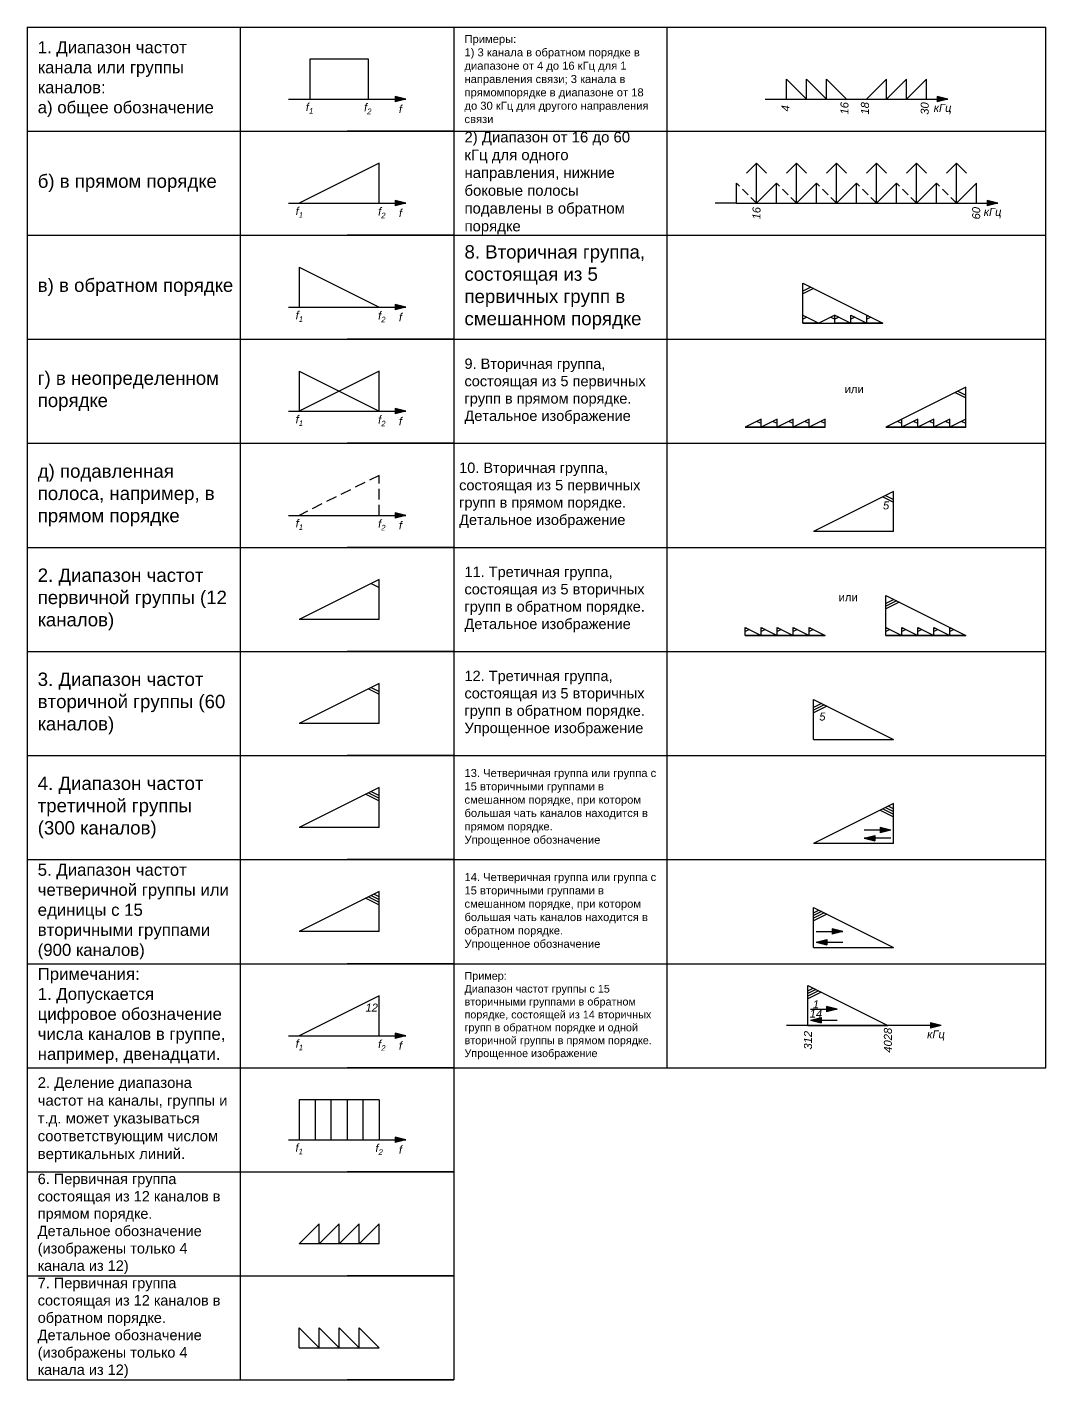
# Model space of a CAD drawing. Header units: millimetres. Extents: x 0 to 471, y -156 to 98.
# Drawn here: x 280 to 471, y -156 to 97.5 of the extents above; entities that cross this region are included whole.
import ezdxf

# ---------------------------------------------------------------- set-up
doc = ezdxf.new("R2010")
doc.units = ezdxf.units.MM
doc.linetypes.add('JIS_02_2.0', pattern=[3, 2, -1])
doc.layers.add('Рамка', color=7, linetype='Continuous')
doc.layers.add('УГО', color=7, linetype='Continuous', lineweight=30)
doc.styles.get("Standard").update_dxf_attribs({"font": 'arial.ttf'})

msp = doc.modelspace()

# ---------------------------------------------------------------- hatches: boundary and pattern name
at = {"layer": 'УГО'}
h = msp.add_hatch(color=256, dxfattribs=at)
h.dxf.hatch_style = 1
h.paths.add_polyline_path([(349, 84.5), (349, 84), (351, 84)])
h.paths.add_polyline_path([(351, 84), (349, 84), (349, 83.5)])
h = msp.add_hatch(color=256, dxfattribs=at)
h.dxf.hatch_style = 1
h.paths.add_polyline_path([(450.62, 84.5), (450.62, 84), (452.62, 84)])
h.paths.add_polyline_path([(452.62, 84), (450.62, 84), (450.62, 83.5)])
h = msp.add_hatch(color=256, dxfattribs=at)
h.dxf.hatch_style = 1
h.paths.add_polyline_path([(349, 65), (349, 64.5), (351, 64.5)])
h.paths.add_polyline_path([(351, 64.5), (349, 64.5), (349, 64)])
h = msp.add_hatch(color=256, dxfattribs=at)
h.dxf.hatch_style = 1
h.paths.add_polyline_path([(460, 65), (460, 64.5), (462, 64.5)])
h.paths.add_polyline_path([(462, 64.5), (460, 64.5), (460, 64)])
h = msp.add_hatch(color=256, dxfattribs=at)
h.dxf.hatch_style = 1
h.paths.add_polyline_path([(349, 45.5), (349, 45), (351, 45)])
h.paths.add_polyline_path([(351, 45), (349, 45), (349, 44.5)])
h = msp.add_hatch(color=256, dxfattribs=at)
h.dxf.hatch_style = 1
h.paths.add_polyline_path([(349, 26), (349, 25.5), (351, 25.5)])
h.paths.add_polyline_path([(351, 25.5), (349, 25.5), (349, 25)])
h = msp.add_hatch(color=256, dxfattribs=at)
h.dxf.hatch_style = 1
h.paths.add_polyline_path([(349, 6.5), (349, 6), (351, 6)])
h.paths.add_polyline_path([(351, 6), (349, 6), (349, 5.5)])
h = msp.add_hatch(color=256, dxfattribs=at)
h.dxf.hatch_style = 1
h.paths.add_polyline_path([(439.92, -52.5), (439.92, -53), (441.92, -53)])
h.paths.add_polyline_path([(441.92, -53), (439.92, -53), (439.92, -53.5)])
h = msp.add_hatch(color=256, dxfattribs=at)
h.dxf.hatch_style = 1
h.paths.add_polyline_path([(438.92, -54), (438.92, -54.5), (436.92, -54.5)])
h.paths.add_polyline_path([(436.92, -54.5), (438.92, -54.5), (438.92, -55)])
h = msp.add_hatch(color=256, dxfattribs=at)
h.dxf.hatch_style = 1
h.paths.add_polyline_path([(429.92, -73.5), (429.92, -74), (427.92, -74)])
h.paths.add_polyline_path([(427.92, -74), (429.92, -74), (429.92, -74.5)])
h = msp.add_hatch(color=256, dxfattribs=at)
h.dxf.hatch_style = 1
h.paths.add_polyline_path([(430.92, -71.46), (430.92, -71.96), (432.92, -71.96)])
h.paths.add_polyline_path([(432.92, -71.96), (430.92, -71.96), (430.92, -72.46)])
h = msp.add_hatch(color=256, dxfattribs=at)
h.dxf.hatch_style = 1
h.paths.add_polyline_path([(429.88, -86.05), (429.88, -86.55), (431.88, -86.55)])
h.paths.add_polyline_path([(431.88, -86.55), (429.88, -86.55), (429.88, -87.05)])
h = msp.add_hatch(color=256, dxfattribs=at)
h.dxf.hatch_style = 1
h.paths.add_polyline_path([(428.88, -88.09), (428.88, -88.59), (426.88, -88.59)])
h.paths.add_polyline_path([(426.88, -88.59), (428.88, -88.59), (428.88, -89.09)])
h = msp.add_hatch(color=256, dxfattribs=at)
h.dxf.hatch_style = 1
h.paths.add_polyline_path([(349, -91), (349, -91.5), (351, -91.5)])
h.paths.add_polyline_path([(351, -91.5), (349, -91.5), (349, -92)])
h = msp.add_hatch(color=256, dxfattribs=at)
h.dxf.hatch_style = 1
h.paths.add_polyline_path([(449.38, -89.09), (449.38, -89.59), (451.38, -89.59)])
h.paths.add_polyline_path([(451.38, -89.59), (449.38, -89.59), (449.38, -90.09)])
h = msp.add_hatch(color=256, dxfattribs=at)
h.dxf.hatch_style = 1
h.paths.add_polyline_path([(349, -110.5), (349, -111), (351, -111)])
h.paths.add_polyline_path([(351, -111), (349, -111), (349, -111.5)])

# ---------------------------------------------------------------- linework, layer by layer
at = {"layer": 'Рамка'}
for p, q in [((280, 97.5), (280, 78)), ((280, 97.5), (360, 97.5)), ((320, 78), (320, 97.5)), ((360, 97.5), (360, 78)), ((360, 97.5), (360, 78)), ((360, 97.5), (360, 78)), ((360, 97.5), (471, 97.5)), ((400, 78), (400, 97.5)), ((471, -97.5), (471, 97.5)), ((280, 78), (280, 58.5)), ((280, 78), (360, 78)), ((280, 78), (360, 78)), ((320, 58.5), (320, 78)), ((320, 78), (340, 78)), ((360, 78), (340, 78)), ((360, 78), (360, 58.5)), ((360, 78), (360, 58.5)), ((360, 78), (360, 58.5)), ((360, 78), (440, 78)), ((360, 78), (471, 78)), ((400, 58.5), (400, 78)), ((280, 58.5), (280, 39)), ((280, 58.5), (360, 58.5)), ((280, 58.5), (360, 58.5)), ((320, 39), (320, 58.5)), ((320, 58.5), (340, 58.5)), ((360, 58.5), (340, 58.5)), ((360, 58.5), (360, 39)), ((360, 58.5), (360, 39)), ((360, 58.5), (360, 39)), ((360, 58.5), (440, 58.5)), ((360, 58.5), (471, 58.5)), ((400, 39), (400, 58.5)), ((280, 39), (280, 19.5)), ((280, 39), (360, 39)), ((280, 39), (360, 39)), ((320, 19.5), (320, 39)), ((320, 39), (340, 39)), ((360, 39), (340, 39)), ((360, 39), (360, 19.5)), ((360, 39), (360, 19.5)), ((360, 39), (360, 19.5)), ((360, 39), (440, 39)), ((360, 39), (471, 39)), ((400, 19.5), (400, 39)), ((280, 19.5), (280, 0)), ((280, 19.5), (360, 19.5)), ((280, 19.5), (360, 19.5)), ((320, 0), (320, 19.5)), ((320, 19.5), (340, 19.5)), ((360, 19.5), (340, 19.5)), ((360, 19.5), (360, 0)), ((360, 19.5), (360, 0)), ((360, 19.5), (360, 0)), ((360, 19.5), (471, 19.5)), ((400, 0), (400, 19.5)), ((280, 0), (280, -19.5)), ((280, 0), (360, 0)), ((280, 0), (360, 0)), ((320, -19.5), (320, 0)), ((320, 0), (340, 0)), ((360, 0), (340, 0)), ((360, 0), (360, -19.5)), ((360, 0), (360, -19.5)), ((360, 0), (360, -19.5)), ((360, 0), (471, 0)), ((400, -19.5), (400, 0)), ((280, -19.5), (280, -39)), ((280, -19.5), (360, -19.5)), ((280, -19.5), (360, -19.5)), ((320, -39), (320, -19.5)), ((320, -19.5), (340, -19.5)), ((360, -19.5), (340, -19.5)), ((360, -19.5), (360, -39)), ((360, -19.5), (360, -39)), ((360, -19.5), (360, -39)), ((360, -19.5), (471, -19.5)), ((400, -39), (400, -19.5)), ((280, -39), (280, -58.5)), ((280, -39), (360, -39)), ((280, -39), (360, -39)), ((320, -58.5), (320, -39)), ((320, -39), (340, -39)), ((360, -39), (340, -39)), ((360, -39), (360, -58.5)), ((360, -39), (360, -58.5)), ((360, -39), (360, -58.5)), ((360, -39), (471, -39)), ((400, -58.5), (400, -39)), ((400, -39), (420, -39)), ((280, -58.5), (280, -78)), ((280, -58.5), (360, -58.5)), ((280, -58.5), (360, -58.5)), ((320, -78), (320, -58.5)), ((320, -58.5), (340, -58.5)), ((360, -58.5), (340, -58.5)), ((360, -58.5), (360, -78)), ((360, -58.5), (360, -78)), ((360, -58.5), (360, -78)), ((360, -58.5), (471, -58.5)), ((400, -78), (400, -58.5)), ((280, -78), (280, -97.5)), ((280, -78), (360, -78)), ((280, -78), (360, -78)), ((320, -97.5), (320, -78)), ((320, -78), (340, -78)), ((360, -78), (340, -78)), ((360, -78), (360, -97.5)), ((360, -78), (360, -97.5)), ((360, -78), (360, -97.5)), ((360, -78), (440, -78)), ((360, -78), (471, -78)), ((400, -97.5), (400, -78)), ((400, -78), (420, -78)), ((280, -97.5), (280, -117)), ((280, -97.5), (360, -97.5)), ((280, -97.5), (360, -97.5)), ((320, -117), (320, -97.5)), ((320, -97.5), (340, -97.5)), ((360, -97.5), (340, -97.5)), ((360, -97.5), (360, -117)), ((360, -97.5), (360, -117)), ((360, -97.5), (440, -97.5)), ((360, -97.5), (471, -97.5)), ((400, -97.5), (420, -97.5)), ((280, -117), (280, -136.5)), ((280, -117), (360, -117)), ((280, -117), (360, -117)), ((320, -136.5), (320, -117)), ((320, -117), (340, -117)), ((360, -117), (340, -117)), ((360, -117), (360, -136.5)), ((360, -117), (360, -136.5)), ((280, -136.5), (280, -156)), ((280, -136.5), (360, -136.5)), ((280, -136.5), (360, -136.5)), ((320, -156), (320, -136.5)), ((320, -136.5), (340, -136.5)), ((360, -136.5), (340, -136.5)), ((360, -136.5), (360, -156)), ((360, -136.5), (360, -156)), ((280, -156), (360, -156)), ((280, -156), (360, -156)), ((320, -156), (340, -156)), ((360, -156), (340, -156))]:
    msp.add_line(p, q, dxfattribs=at)
at = {"layer": 'УГО'}
for p, q in [((344, 91.5), (333, 91.5)), ((333, 91.5), (333, 84)), ((344, 84), (344, 91.5)), ((422.38, 84), (422.38, 87.75)), ((426.12, 84), (422.38, 87.75)), ((426.12, 84), (426.12, 87.75)), ((429.88, 84), (426.12, 87.75)), ((429.88, 84), (429.88, 87.75)), ((433.62, 84), (429.88, 87.75)), ((437.38, 84), (441.12, 87.75)), ((441.12, 84), (441.12, 87.75)), ((441.12, 84), (444.88, 87.75)), ((444.88, 84), (444.88, 87.75)), ((444.88, 84), (448.62, 87.75)), ((448.62, 84), (448.62, 87.75)), ((329, 84), (351, 84)), ((349, 84.5), (349, 83.5)), ((351, 84), (349, 84.5)), ((351, 84), (349, 83.5)), ((418.38, 84), (452.62, 84)), ((450.62, 84.5), (450.62, 83.5)), ((452.62, 84), (450.62, 84.5)), ((452.62, 84), (450.62, 83.5)), ((346, 72), (331, 64.5)), ((346, 64.5), (346, 72)), ((414.88, 70.12), (416.75, 72)), ((416.75, 64.5), (416.75, 72)), ((418.62, 70.12), (416.75, 72)), ((422.38, 70.12), (424.25, 72)), ((424.25, 64.5), (424.25, 72)), ((426.12, 70.12), (424.25, 72)), ((429.88, 70.12), (431.75, 72)), ((431.75, 64.5), (431.75, 72)), ((433.62, 70.12), (431.75, 72)), ((437.38, 70.12), (439.25, 72)), ((439.25, 64.5), (439.25, 72)), ((441.12, 70.12), (439.25, 72)), ((444.88, 70.12), (446.75, 72)), ((446.75, 64.5), (446.75, 72)), ((448.62, 70.12), (446.75, 72)), ((452.38, 70.12), (454.25, 72)), ((454.25, 64.5), (454.25, 72)), ((456.12, 70.12), (454.25, 72)), ((413, 64.5), (413, 68.25)), ((416.75, 64.5), (420.5, 68.25)), ((420.5, 64.5), (420.5, 68.25)), ((424.25, 64.5), (428, 68.25)), ((428, 64.5), (428, 68.25)), ((431.75, 64.5), (435.5, 68.25)), ((435.5, 64.5), (435.5, 68.25)), ((439.25, 64.5), (443, 68.25)), ((443, 64.5), (443, 68.25)), ((446.75, 64.5), (450.5, 68.25)), ((450.5, 64.5), (450.5, 68.25)), ((454.25, 64.5), (458, 68.25)), ((458, 64.5), (458, 68.25)), ((329, 64.5), (351, 64.5)), ((349, 65), (349, 64)), ((351, 64.5), (349, 65)), ((351, 64.5), (349, 64)), ((413, 64.5), (409, 64.5)), ((413, 64.5), (416.75, 64.5)), ((416.75, 64.5), (420.5, 64.5)), ((420.5, 64.5), (424.25, 64.5)), ((424.25, 64.5), (428, 64.5)), ((428, 64.5), (431.75, 64.5)), ((431.75, 64.5), (435.5, 64.5)), ((435.5, 64.5), (439.25, 64.5)), ((439.25, 64.5), (443, 64.5)), ((443, 64.5), (446.75, 64.5)), ((446.75, 64.5), (450.5, 64.5)), ((450.5, 64.5), (454.25, 64.5)), ((454.25, 64.5), (458, 64.5)), ((458, 64.5), (462, 64.5)), ((460, 65), (460, 64)), ((462, 64.5), (460, 65)), ((462, 64.5), (460, 64)), ((331, 52.5), (331, 45)), ((331, 52.5), (346, 45)), ((425.42, 42), (425.42, 49.5)), ((425.42, 49.5), (440.42, 42)), ((426.92, 48.75), (425.42, 48)), ((427.42, 48.5), (425.42, 47.5)), ((329, 45), (351, 45)), ((349, 45.5), (349, 44.5)), ((351, 45), (349, 45.5)), ((351, 45), (349, 44.5)), ((425.42, 42), (425.42, 43.5)), ((425.42, 43.5), (428.42, 42)), ((426.17, 43.12), (425.42, 42.75)), ((431.42, 43.5), (428.42, 42)), ((430.67, 43.12), (431.42, 42.75)), ((431.42, 42), (431.42, 43.5)), ((431.42, 43.5), (434.42, 42)), ((431.42, 42), (431.42, 43.5)), ((432.17, 43.12), (431.42, 42.75)), ((434.42, 42), (434.42, 43.5)), ((434.42, 43.5), (437.42, 42)), ((435.17, 43.12), (434.42, 42.75)), ((437.42, 42), (437.42, 43.5)), ((437.42, 43.5), (440.42, 42)), ((437.67, 43.38), (437.42, 43.25)), ((438.17, 43.12), (437.42, 42.75)), ((425.42, 42), (440.42, 42)), ((428.42, 42), (425.42, 42)), ((428.42, 42), (431.42, 42)), ((434.42, 42), (431.42, 42)), ((437.42, 42), (434.42, 42)), ((440.42, 42), (437.42, 42)), ((346, 33), (331, 25.5)), ((331, 33), (331, 25.5)), ((331, 33), (346, 25.5)), ((346, 25.5), (346, 33)), ((456, 30), (441, 22.5)), ((454, 29), (456, 28)), ((454.5, 29.25), (456, 28.5)), ((456, 22.5), (456, 30)), ((329, 25.5), (351, 25.5)), ((349, 26), (349, 25)), ((351, 25.5), (349, 26)), ((351, 25.5), (349, 25)), ((417.62, 24), (414.62, 22.5)), ((416.88, 23.62), (417.62, 23.25)), ((417.38, 23.88), (417.62, 23.75)), ((417.62, 22.5), (417.62, 24)), ((420.62, 24), (417.62, 22.5)), ((419.88, 23.62), (420.62, 23.25)), ((423.62, 24), (420.62, 22.5)), ((420.62, 22.5), (420.62, 24)), ((422.88, 23.62), (423.62, 23.25)), ((426.62, 24), (423.62, 22.5)), ((423.62, 22.5), (423.62, 24)), ((425.88, 23.62), (426.62, 23.25)), ((429.62, 24), (426.62, 22.5)), ((426.62, 22.5), (426.62, 24)), ((428.88, 23.62), (429.62, 23.25)), ((429.62, 22.5), (429.62, 24)), ((444, 24), (441, 22.5)), ((443.25, 23.62), (444, 23.25)), ((443.75, 23.88), (444, 23.75)), ((444, 22.5), (444, 24)), ((447, 24), (444, 22.5)), ((446.25, 23.62), (447, 23.25)), ((450, 24), (447, 22.5)), ((447, 22.5), (447, 24)), ((449.25, 23.62), (450, 23.25)), ((453, 24), (450, 22.5)), ((450, 22.5), (450, 24)), ((452.25, 23.62), (453, 23.25)), ((456, 24), (453, 22.5)), ((453, 22.5), (453, 24)), ((455.25, 23.62), (456, 23.25)), ((456, 22.5), (456, 24)), ((429.62, 22.5), (414.62, 22.5)), ((414.62, 22.5), (417.62, 22.5)), ((417.62, 22.5), (420.62, 22.5)), ((420.62, 22.5), (423.62, 22.5)), ((423.62, 22.5), (426.62, 22.5)), ((426.62, 22.5), (429.62, 22.5)), ((456, 22.5), (441, 22.5)), ((441, 22.5), (444, 22.5)), ((444, 22.5), (447, 22.5)), ((447, 22.5), (450, 22.5)), ((450, 22.5), (453, 22.5)), ((453, 22.5), (456, 22.5)), ((442.42, 10.5), (427.42, 3)), ((442.42, 3), (442.42, 10.5)), ((440.42, 9.5), (442.42, 8.5)), ((440.92, 9.75), (442.42, 9)), ((329, 6), (351, 6)), ((349, 6.5), (349, 5.5)), ((351, 6), (349, 6.5)), ((351, 6), (349, 5.5)), ((442.42, 3), (427.42, 3)), ((346, -6), (331, -13.5)), ((344.5, -6.75), (346, -7.5)), ((346, -13.5), (346, -6)), ((441, -16.5), (441, -9)), ((441, -9), (456, -16.5)), ((442.5, -9.75), (441, -10.5)), ((443, -10), (441, -11)), ((443.5, -10.25), (441, -11.5)), ((346, -13.5), (331, -13.5)), ((414.62, -16.5), (414.62, -15)), ((414.62, -15), (417.62, -16.5)), ((414.88, -15.12), (414.62, -15.25)), ((417.62, -16.5), (417.62, -15)), ((417.62, -15), (420.62, -16.5)), ((417.88, -15.12), (417.62, -15.25)), ((420.62, -16.5), (420.62, -15)), ((420.62, -15), (423.62, -16.5)), ((420.88, -15.12), (420.62, -15.25)), ((423.62, -16.5), (423.62, -15)), ((423.62, -15), (426.62, -16.5)), ((423.88, -15.12), (423.62, -15.25)), ((426.62, -16.5), (426.62, -15)), ((426.62, -15), (429.62, -16.5)), ((426.88, -15.12), (426.62, -15.25)), ((441, -16.5), (441, -15)), ((441, -15), (444, -16.5)), ((441.25, -15.12), (441, -15.25)), ((444, -16.5), (444, -15)), ((444, -15), (447, -16.5)), ((444.25, -15.12), (444, -15.25)), ((447, -16.5), (447, -15)), ((447, -15), (450, -16.5)), ((447.25, -15.12), (447, -15.25)), ((450, -16.5), (450, -15)), ((450, -15), (453, -16.5)), ((450.25, -15.12), (450, -15.25)), ((453, -16.5), (453, -15)), ((453, -15), (456, -16.5)), ((453.25, -15.12), (453, -15.25)), ((415.38, -15.38), (414.62, -15.75)), ((414.62, -16.5), (429.62, -16.5)), ((417.62, -16.5), (414.62, -16.5)), ((418.38, -15.38), (417.62, -15.75)), ((420.62, -16.5), (417.62, -16.5)), ((421.38, -15.38), (420.62, -15.75)), ((423.62, -16.5), (420.62, -16.5)), ((424.38, -15.38), (423.62, -15.75)), ((426.62, -16.5), (423.62, -16.5)), ((427.38, -15.38), (426.62, -15.75)), ((429.62, -16.5), (426.62, -16.5)), ((441.75, -15.38), (441, -15.75)), ((441, -16.5), (456, -16.5)), ((444, -16.5), (441, -16.5)), ((444.75, -15.38), (444, -15.75)), ((447, -16.5), (444, -16.5)), ((447.75, -15.38), (447, -15.75)), ((450, -16.5), (447, -16.5)), ((450.75, -15.38), (450, -15.75)), ((453, -16.5), (450, -16.5)), ((453.75, -15.38), (453, -15.75)), ((456, -16.5), (453, -16.5)), ((346, -25.5), (331, -33)), ((344, -26.5), (346, -27.5)), ((344.5, -26.25), (346, -27)), ((346, -33), (346, -25.5)), ((427.42, -36), (427.42, -28.5)), ((427.42, -28.5), (442.42, -36)), ((428.92, -29.25), (427.42, -30)), ((429.42, -29.5), (427.42, -30.5)), ((429.92, -29.75), (427.42, -31)), ((346, -33), (331, -33)), ((427.42, -36), (442.42, -36)), ((346, -45), (331, -52.5)), ((346, -52.5), (346, -45)), ((343.5, -46.25), (346, -47.5)), ((344, -46), (346, -47)), ((344.5, -45.75), (346, -46.5)), ((442.42, -48), (427.42, -55.5)), ((442.42, -55.5), (442.42, -48)), ((439.92, -49.25), (442.42, -50.5)), ((440.42, -49), (442.42, -50)), ((440.92, -48.75), (442.42, -49.5)), ((442.42, -49), (441.42, -48.5)), ((346, -52.5), (331, -52.5)), ((441.92, -53), (436.92, -53)), ((439.92, -52.5), (439.92, -53.5)), ((441.92, -53), (439.92, -52.5)), ((441.92, -53), (439.92, -53.5)), ((442.42, -55.5), (427.42, -55.5)), ((436.92, -54.5), (438.92, -54)), ((441.92, -54.5), (436.92, -54.5)), ((436.92, -54.5), (438.92, -55)), ((438.92, -54), (438.92, -55)), ((346, -64.5), (331, -72)), ((343.5, -65.75), (346, -67)), ((344, -65.5), (346, -66.5)), ((344.5, -65.25), (346, -66)), ((346, -65.5), (345, -65)), ((346, -72), (346, -64.5)), ((427.42, -75), (427.42, -67.5)), ((427.42, -67.5), (442.42, -75)), ((427.42, -68.5), (428.42, -68)), ((428.92, -68.25), (427.42, -69)), ((429.42, -68.5), (427.42, -69.5)), ((429.92, -68.75), (427.42, -70)), ((346, -72), (331, -72)), ((427.92, -71.96), (432.92, -71.96)), ((427.92, -74), (429.92, -73.5)), ((429.92, -73.5), (429.92, -74.5)), ((430.92, -71.46), (430.92, -72.46)), ((432.92, -71.96), (430.92, -71.46)), ((432.92, -71.96), (430.92, -72.46)), ((427.42, -75), (442.42, -75)), ((427.92, -74), (432.92, -74)), ((427.92, -74), (429.92, -74.5)), ((426.38, -89.59), (426.38, -82.09)), ((426.38, -82.09), (441.38, -89.59)), ((426.38, -83.09), (427.38, -82.59)), ((427.88, -82.84), (426.38, -83.59)), ((428.38, -83.09), (426.38, -84.09)), ((428.88, -83.34), (426.38, -84.59)), ((346, -84), (331, -91.5)), ((346, -91.5), (346, -84)), ((429.88, -86.05), (429.88, -87.05)), ((431.88, -86.55), (429.88, -86.05)), ((426.88, -86.55), (431.88, -86.55)), ((426.88, -88.59), (428.88, -88.09)), ((426.88, -88.59), (431.88, -88.59)), ((426.88, -88.59), (428.88, -89.09)), ((428.88, -88.09), (428.88, -89.09)), ((431.88, -86.55), (429.88, -87.05)), ((349, -91), (349, -92)), ((351, -91.5), (349, -91)), ((451.38, -89.59), (422.38, -89.59)), ((426.38, -89.59), (441.38, -89.59)), ((449.38, -89.09), (449.38, -90.09)), ((451.38, -89.59), (449.38, -89.09)), ((451.38, -89.59), (449.38, -90.09)), ((329, -91.5), (351, -91.5)), ((351, -91.5), (349, -92)), ((346, -103.5), (331, -103.5)), ((331, -103.5), (331, -111)), ((334, -103.5), (334, -111)), ((337, -111), (337, -103.5)), ((340, -103.5), (340, -111)), ((343, -111), (343, -103.5)), ((346, -103.5), (346, -111)), ((329, -111), (351, -111)), ((349, -110.5), (349, -111.5)), ((351, -111), (349, -110.5)), ((351, -111), (349, -111.5)), ((331, -130.5), (334.75, -126.75)), ((334.75, -130.5), (334.75, -126.75)), ((334.75, -130.5), (338.5, -126.75)), ((338.5, -130.5), (338.5, -126.75)), ((338.5, -130.5), (342.25, -126.75)), ((342.25, -130.5), (342.25, -126.75)), ((342.25, -130.5), (346, -126.75)), ((346, -130.5), (346, -126.75)), ((346, -130.5), (331, -130.5)), ((331, -150), (331, -146.25)), ((334.75, -150), (331, -146.25)), ((334.75, -150), (334.75, -146.25)), ((338.5, -150), (334.75, -146.25)), ((338.5, -150), (338.5, -146.25)), ((342.25, -150), (338.5, -146.25)), ((342.25, -150), (342.25, -146.25)), ((346, -150), (342.25, -146.25)), ((331, -150), (346, -150))]:
    msp.add_line(p, q, dxfattribs=at)
at = {"layer": 'УГО', "linetype": 'JIS_02_2.0', "ltscale": 0.75}
for p, q in [((416.75, 64.5), (413, 68.25)), ((424.25, 64.5), (420.5, 68.25)), ((431.75, 64.5), (428, 68.25)), ((439.25, 64.5), (435.5, 68.25)), ((446.75, 64.5), (443, 68.25)), ((454.25, 64.5), (450.5, 68.25))]:
    msp.add_line(p, q, dxfattribs=at)
at = {"layer": 'УГО', "linetype": 'JIS_02_2.0'}
for p, q in [((346, 13.5), (331, 6)), ((346, 6), (346, 13.5))]:
    msp.add_line(p, q, dxfattribs=at)

# ---------------------------------------------------------------- texts
at = {"layer": 'Рамка'}
for s, width, insert, char_height, attachment_point in [('1. Диапазон частот канала или группы каналов:\\Pа) общее обозначение', 36, (282, 87.75), 2.25, 4), ('Примеры:\\P1) 3 канала в обратном порядке в диапазоне от 4 до 16 кГц для 1 направления связи; 3 канала в прямомпорядке в диапазоне от 18 до 30 кГц для другого направления связи', 36, (362, 87.75), 1.5, 4), ('2) Диапазон от 16 до 60 кГц для одного направления, нижние боковые полосы подавлены в обратном порядке', 36, (362, 68.25), 2, 4), ('б) в прямом порядке', 36, (282, 68.25), 2.5, 4), ('8. Вторичная группа, состоящая из 5 первичных групп в  смешанном порядке', 36, (362, 48.75), 2.5, 4), ('в) в обратном порядке', 36, (282, 48.75), 2.5, 4), ('г) в неопределенном порядке', 36, (282, 29.25), 2.5, 4), ('9. Вторичная группа, состоящая из 5 первичных групп в прямом порядке.\\PДетальное изображение', 36, (362, 29.25), 1.95, 4), ('или', 7, (435.06, 29.65), 1.5, 5), ('д) подавленная полоса, например, в прямом порядке', 36, (282, 9.75), 2.5, 4), ('10. Вторичная группа, состоящая из 5 первичных групп в прямом порядке.\\PДетальное изображение', 38, (361, 9.75), 1.95, 4), ('2. Диапазон частот первичной группы (12 каналов)', 36, (282, -9.75), 2.5, 4), ('11. Третичная группа, состоящая из 5 вторичных групп в обратном порядке.\\PДетальное изображение ', 36, (362, -9.75), 1.95, 4), ('или', 7, (433.93, -9.36), 1.5, 5), ('3. Диапазон частот вторичной группы (60 каналов)', 36, (282, -29.25), 2.5, 4), ('12. Третичная группа, состоящая из 5 вторичных групп в обратном порядке. \\PУпрощенное изображение', 36, (362, -29.25), 1.95, 4), ('4. Диапазон частот третичной группы (300 каналов) ', 36, (282, -48.75), 2.5, 4), ('13. Четверичная группа или группа с 15 вторичными группами в смешанном порядке, при котором большая чать каналов находится в прямом порядке.\\PУпрощенное обозначение', 36, (362, -48.75), 1.5, 4), ('5. Диапазон частот четверичной группы или единицы с 15 вторичными группами (900 каналов)', 36, (282, -68.25), 2.25, 4), ('14. Четверичная группа или группа с 15 вторичными группами в смешанном порядке, при котором большая чать каналов находится в обратном порядке.\\PУпрощенное обозначение', 36, (362, -68.25), 1.5, 4), ('Примечания:\\P1. Допускается цифровое обозначение числа каналов в группе, например, двенадцати.', 36, (282, -87.75), 2.25, 4), ('Пример:\\PДиапазон частот группы с 15 вторичными группами в обратном порядке, состоящей из 14 вторичных групп в обратном порядке и одной вторичной группы в прямом порядке.\\PУпрощенное изображение ', 36, (362, -87.75), 1.45, 4), ('2. Деление диапазона частот на каналы, группы и т.д. может указываться соответствующим числом вертикальных линий.', 36, (282, -107.25), 2, 4), ('6. Первичная группа состоящая из 12 каналов в прямом порядке.\\PДетальное обозначение (изображены только 4 канала из 12)', 36, (282, -126.75), 1.95, 4), ('7. Первичная группа состоящая из 12 каналов в обратном порядке.\\PДетальное обозначение (изображены только 4 канала из 12)', 36, (282, -146.25), 1.95, 4)]:
    msp.add_mtext_dynamic_manual_height_columns(s, width=width, gutter_width=12.5, heights=[0], dxfattribs=dict(at, insert=insert, char_height=char_height, attachment_point=attachment_point))
at = {"layer": 'УГО', "char_height": 1.5, "attachment_point": 5}
for s, insert in [('\\A1;{\\fArial|b0|i1|c204|p34;f\\H0.7x;\\S^ 1;}', (332.96, 82.26)), ('\\A1;{\\fArial|b0|i1|c204|p34;f\\H0.7x;\\S^ 2;}', (343.87, 82.18)), ('{\\fArial|b0|i1|c204|p34;f}', (350, 82.14)), ('{\\fArial|b0|i1|c204|p34;кГц}', (451.62, 82.14)), ('\\A1;{\\fArial|b0|i1|c204|p34;f\\H0.7x;\\S^ 1;}', (331.05, 62.76)), ('\\A1;{\\fArial|b0|i1|c204|p34;f\\H0.7x;\\S^ 2;}', (346.51, 62.68)), ('{\\fArial|b0|i1|c204|p34;f}', (350, 62.64)), ('{\\fArial|b0|i1|c204|p34;кГц}', (461, 62.64)), ('\\A1;{\\fArial|b0|i1|c204|p34;f\\H0.7x;\\S^ 1;}', (331.05, 43.26)), ('\\A1;{\\fArial|b0|i1|c204|p34;f\\H0.7x;\\S^ 2;}', (346.51, 43.18)), ('{\\fArial|b0|i1|c204|p34;f}', (350, 43.14)), ('\\A1;{\\fArial|b0|i1|c204|p34;f\\H0.7x;\\S^ 1;}', (331.05, 23.76)), ('\\A1;{\\fArial|b0|i1|c204|p34;f\\H0.7x;\\S^ 2;}', (346.51, 23.68)), ('{\\fArial|b0|i1|c204|p34;f}', (350, 23.64)), ('\\A1;{\\fArial|b0|i1|c204|p34;5}', (441.03, 7.87)), ('\\A1;{\\fArial|b0|i1|c204|p34;f\\H0.7x;\\S^ 1;}', (331.05, 4.26)), ('\\A1;{\\fArial|b0|i1|c204|p34;f\\H0.7x;\\S^ 2;}', (346.51, 4.18)), ('{\\fArial|b0|i1|c204|p34;f}', (350, 4.14)), ('\\A1;{\\fArial|b0|i1|c204|p34;5}', (429.09, -31.7)), ('\\A1;{\\fArial|b0|i1|c204|p34;12}', (344.61, -86.23)), ('{\\fArial|b0|i1|c204|p34;1}', (427.88, -85.61)), ('{\\fArial|b0|i1|c204|p34;14}', (427.88, -87.37)), ('{\\fArial|b0|i1|c204|p34;кГц}', (450.38, -91.45)), ('\\A1;{\\fArial|b0|i1|c204|p34;f\\H0.7x;\\S^ 1;}', (331.05, -93.24)), ('\\A1;{\\fArial|b0|i1|c204|p34;f\\H0.7x;\\S^ 2;}', (346.51, -93.32)), ('{\\fArial|b0|i1|c204|p34;f}', (350, -93.36)), ('\\A1;{\\fArial|b0|i1|c204|p34;f\\H0.7x;\\S^ 1;}', (331.02, -112.74)), ('\\A1;{\\fArial|b0|i1|c204|p34;f\\H0.7x;\\S^ 2;}', (346, -112.82)), ('{\\fArial|b0|i1|c204|p34;f}', (350, -112.86))]:
    msp.add_mtext_dynamic_manual_height_columns(s, width=2, gutter_width=12.5, heights=[0], dxfattribs=dict(at, insert=insert))
at = {"layer": 'УГО', "char_height": 1.5, "attachment_point": 5, "rotation": 90}
for s, insert in [('{\\fArial|b0|i1|c204|p34;4}', (422.17, 82.28)), ('{\\fArial|b0|i1|c204|p34;16}', (433.24, 82.28)), ('{\\fArial|b0|i1|c204|p34;18}', (437.07, 82.28)), ('{\\fArial|b0|i1|c204|p34;30}', (448.28, 82.24)), ('{\\fArial|b0|i1|c204|p34;16}', (416.75, 62.62)), ('{\\fArial|b0|i1|c204|p34;60}', (457.93, 62.62)), ('{\\fArial|b0|i1|c204|p34;312}', (426.4, -92.35)), ('{\\fArial|b0|i1|c204|p34;4028}', (441.38, -92.35))]:
    msp.add_mtext_dynamic_manual_height_columns(s, width=2, gutter_width=12.5, heights=[0], dxfattribs=dict(at, insert=insert))

doc.saveas('drawing.dxf')
